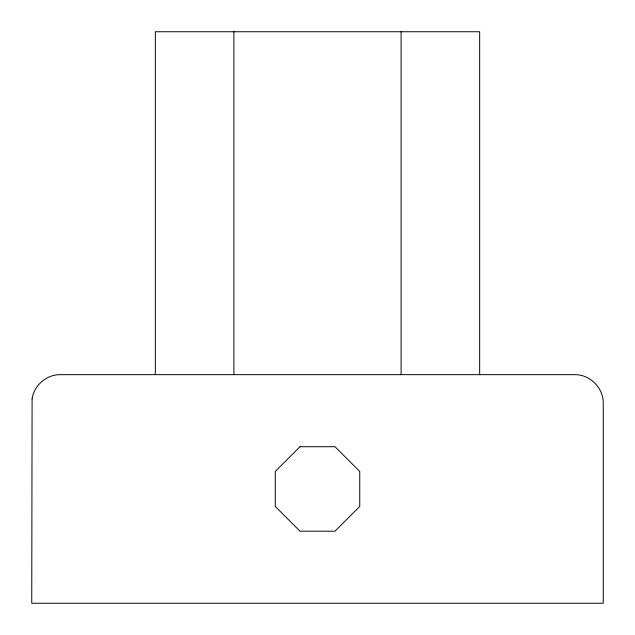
<?xml version="1.0" encoding="UTF-8"?>
<svg xmlns="http://www.w3.org/2000/svg" width="635" height="635" viewBox="0 0 635 635"><rect width="100%" height="100%" fill="white"/><g stroke="black" fill="none" stroke-linecap="round" stroke-linejoin="round"><path stroke-width="0.95" d="M479.663 374.65L479.663 31.75L155.337 31.75L155.337 374.65M401.098 31.75L401.098 374.65M233.902 31.75L233.902 374.65M32.091 398.764L31.75 603.25L603.25 603.25L603.25 403.225C603.544 387.953 589.947 374.356 574.675 374.65L60.325 374.65C46.657 374.475 34.068 385.247 32.091 398.764M300.006 446.707L275.257 471.456L275.257 506.444L300.006 531.193L334.994 531.193L359.743 506.444L359.743 471.456L334.994 446.707L300.006 446.707"/></g></svg>
